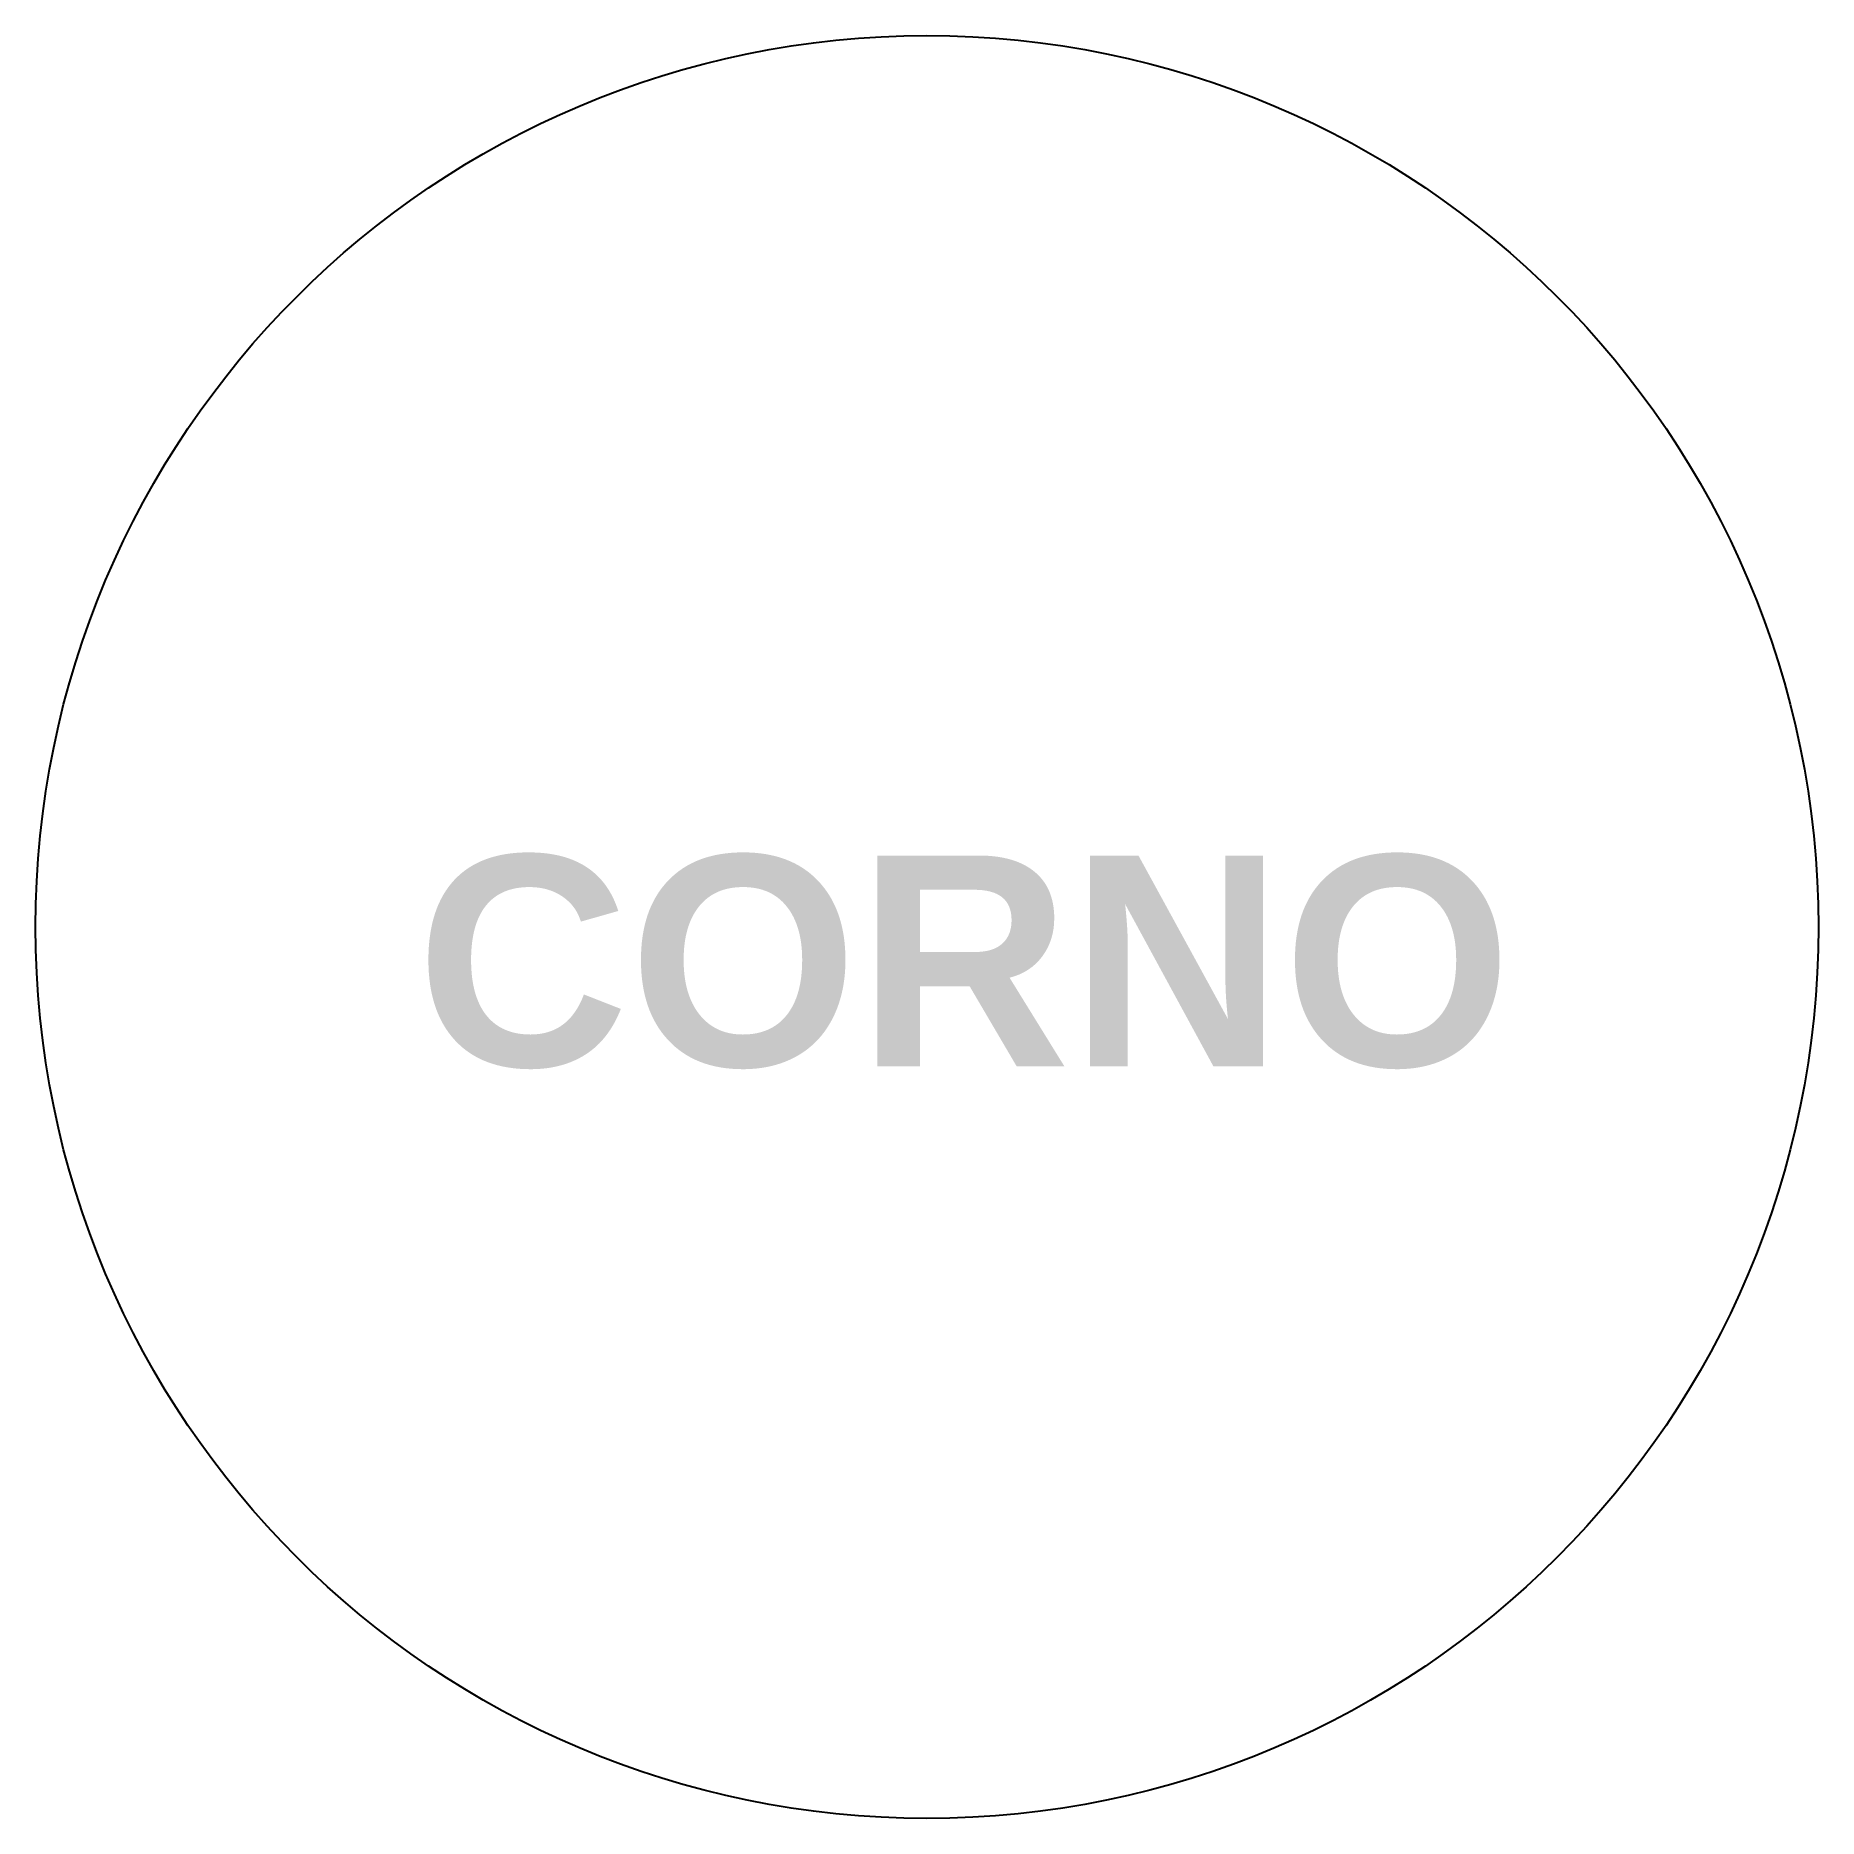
# Model space of a CAD drawing. Header units: millimetres. Extents: x 15971 to 18684, y 689 to 3402.
import ezdxf

# ---------------------------------------------------------------- set-up
doc = ezdxf.new("R2010")
doc.units = ezdxf.units.MM
doc.header["$LTSCALE"] = 0.5
doc.layers.add('conexoes', color=1, linetype='Continuous')
doc.styles.get("Standard").update_dxf_attribs({"font": 'arialbd.ttf', "height": 30})

msp = doc.modelspace()

# ---------------------------------------------------------------- linework, layer by layer
at = {"layer": 'conexoes'}
msp.add_circle((17327.6, 2045.6), 1356.7, dxfattribs=at)

# ---------------------------------------------------------------- texts
msp.add_text('CORNO', height=320.69, dxfattribs=at).set_placement((16550.4, 1833.7))

doc.saveas('drawing.dxf')
